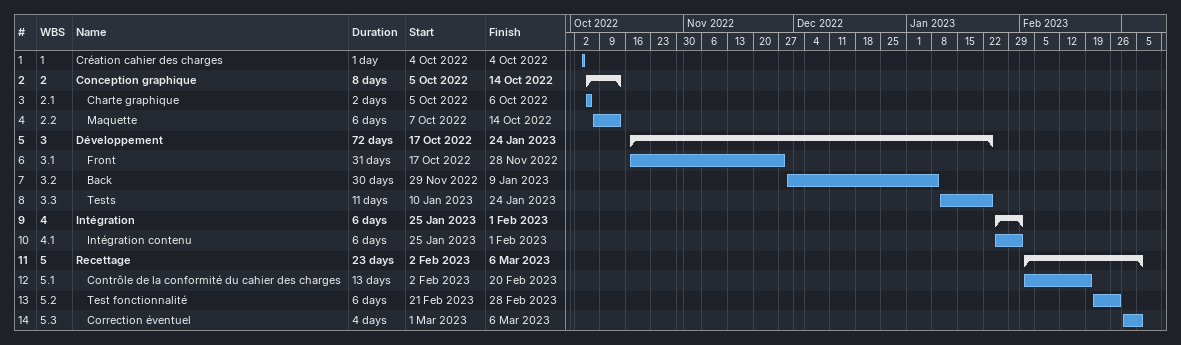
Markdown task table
| ID | WBS | Task | Duration | Start | Finish |
|---|---|---|---|---|---|
| 1 | 1 | Création cahier des charges | 1d | 2022-10-04 | 2022-10-04 |
| 2 | 2 | **Conception graphique** | 8d | 2022-10-05 | 2022-10-14 |
| 3 | 2.1 | Charte graphique | 2d | 2022-10-05 | 2022-10-06 |
| 4 | 2.2 | Maquette | 6d | 2022-10-07 | 2022-10-14 |
| 5 | 3 | **Développement** | 72d | 2022-10-17 | 2023-01-24 |
| 6 | 3.1 | Front | 31d | 2022-10-17 | 2022-11-28 |
| 7 | 3.2 | Back | 30d | 2022-11-29 | 2023-01-09 |
| 8 | 3.3 | Tests | 11d | 2023-01-10 | 2023-01-24 |
| 9 | 4 | **Intégration** | 6d | 2023-01-25 | 2023-02-01 |
| 10 | 4.1 | Intégration contenu | 6d | 2023-01-25 | 2023-02-01 |
| 11 | 5 | **Recettage** | 23d | 2023-02-02 | 2023-03-06 |
| 12 | 5.1 | Contrôle de la conformité du cahier des charges | 13d | 2023-02-02 | 2023-02-20 |
| 13 | 5.2 | Test fonctionnalité | 6d | 2023-02-21 | 2023-02-28 |
| 14 | 5.3 | Correction éventuel | 4d | 2023-03-01 | 2023-03-06 |
